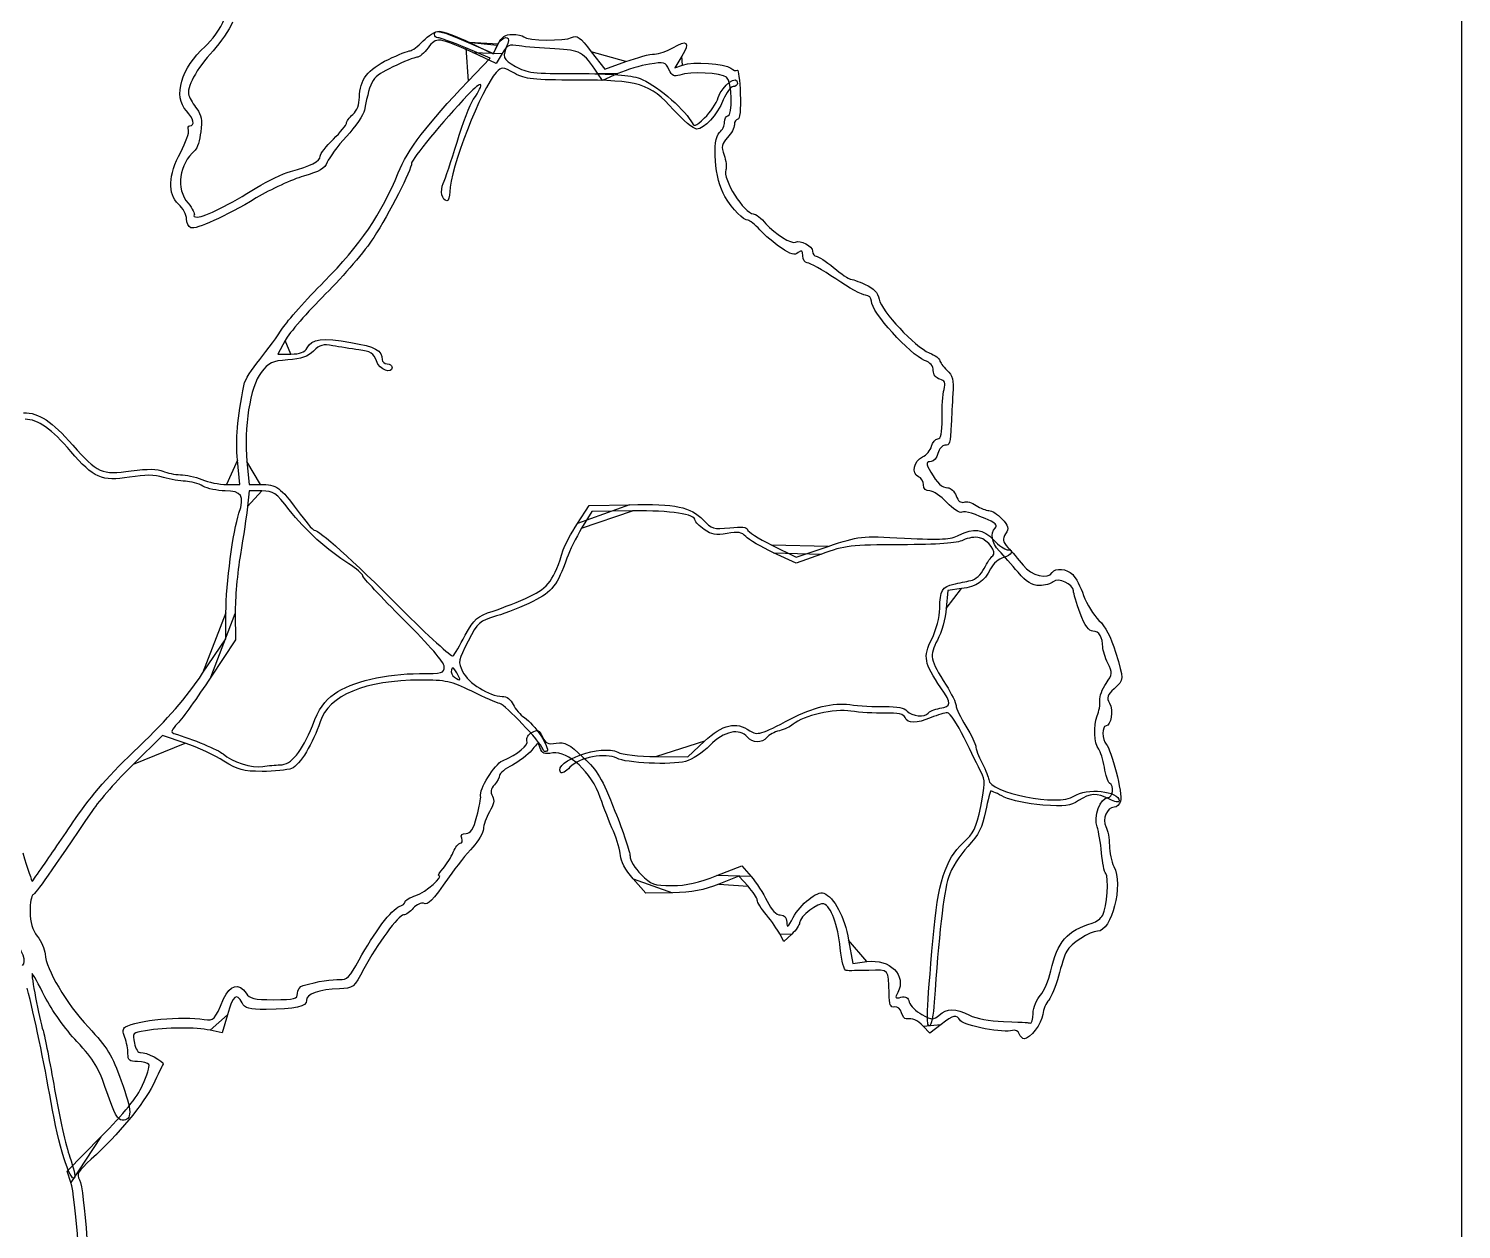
# Model space of a CAD drawing. Extents: x 0 to 210, y 0 to 297.
# Drawn here: x 152 to 209.9, y 122.6 to 171.1 of the extents above; entities that cross this region are included whole.
import ezdxf

# ---------------------------------------------------------------- set-up
doc = ezdxf.new("R2010")
doc.units = 0
doc.layers.get('0').update_dxf_attribs({"linetype": 'CONTINUOUS'})

msp = doc.modelspace()

# ---------------------------------------------------------------- linework, layer by layer
at = {"color": 7}
for points in [[(0.141111, 296.858883), (209.858887, 296.858883), (209.858887, 0.141106), (0.141111, 0.141106), (0.141111, 296.858883)], [(169.736792, 168.923907), (170.633141, 169.864415), (169.647183, 170.274871)], [(169.737003, 170.496601), (170.765263, 170.047689), (170.910514, 170.366508)], [(169.798414, 170.492782), (170.748945, 170.037245), (170.950459, 170.426932)], [(171.109513, 170.041947), (170.878064, 169.650126), (169.92511, 170.08363)], [(174.715995, 170.118293), (175.261786, 169.412895), (176.106878, 169.719651)], [(178.372814, 169.934848), (178.084931, 169.469039), (178.401432, 169.579311)], [(175.793867, 169.237498), (175.16205, 168.957596), (174.9645, 169.257187)], [(162.350299, 158.45839), (162.05005, 157.910439), (162.576151, 157.910439)], [(159.98497, 152.642444), (160.51385, 152.642444), (160.425071, 153.622107)], [(160.806671, 153.565318), (160.899349, 152.642444), (161.355583, 152.642444)], [(161.412267, 152.378978), (160.898032, 152.378978), (160.829956, 151.753404)], [(174.15477, 151.066681), (174.623489, 151.795653), (176.255356, 151.825615)], [(176.383566, 151.57179), (174.731589, 151.547741), (174.326164, 150.877073)], [(182.006334, 150.195197), (182.989961, 149.709053), (184.278157, 150.137657)], [(184.01535, 149.832719), (182.991159, 149.464631), (182.077531, 149.885742)], [(189.670569, 148.435384), (189.122236, 148.362198), (189.055912, 147.637849)], [(159.014315, 145.014743), (159.950715, 146.408549), (159.957036, 147.45119)], [(160.332275, 147.427234), (160.34347, 146.360623), (159.349636, 144.859087)], [(169.283968, 145.036355), (169.283968, 145.036355)], [(158.308918, 142.193126), (157.39147, 142.505636), (156.223239, 141.351432)], [(177.3516, 141.656185), (178.619264, 141.645913), (179.288536, 142.271487)], [(162.146441, 141.316189), (162.146507, 141.316189)], [(152.577747, 137.240157), (152.5778, 137.240104)], [(179.786493, 136.843977), (180.796052, 137.245017), (181.169118, 136.811052)], [(177.993426, 136.1525), (176.92422, 136.129769), (176.410946, 136.714358)], [(181.048362, 136.414214), (180.678865, 136.828068), (179.870755, 136.50165)], [(182.811955, 134.477976), (182.493966, 134.179241), (182.33079, 134.487946)], [(185.111, 134.242246), (185.27739, 133.292704), (185.846413, 133.370696)], [(160.018435, 131.227505), (159.804014, 130.48992), (159.31766, 130.6001)], [(188.845087, 130.826241), (188.387917, 130.47754), (188.124399, 130.760392)], [(153.697565, 124.452034), (153.541066, 124.906781), (154.903857, 126.287851)]]:
    msp.add_lwpolyline(points, close=True, dxfattribs=at)
for points in [[(159.116343, 170.326458), (159.381824, 170.559554), (159.737545, 171.063464), (159.906832, 171.446249)], [(160.226692, 171.31048), (160.093885, 171.002631), (159.739376, 170.484063), (159.438876, 170.158106)], [(167.918557, 170.553206), (168.126748, 170.77051), (168.421018, 170.948305), (168.572486, 170.948305)], [(169.92511, 170.08363), (168.55198, 170.708295), (168.454035, 170.718647), (168.125286, 170.273989)], [(168.379506, 170.817027), (168.379506, 171.033792), (168.656063, 170.968508), (169.737003, 170.496601)], [(168.520359, 170.685327), (168.442893, 170.685327), (168.379506, 170.744592), (168.379506, 170.817027)], [(168.572486, 170.948305), (168.723954, 170.948305), (169.275619, 170.743314), (169.798414, 170.492782)], [(170.910514, 170.366508), (171.079446, 170.737269), (171.493036, 170.821966), (171.341897, 170.454852)], [(170.950459, 170.426932), (171.10115, 170.718318), (171.24523, 170.816605), (171.521734, 170.816605)], [(171.521734, 170.816605), (171.725105, 170.816605), (171.934902, 170.773197), (171.987964, 170.720148)], [(171.987964, 170.720148), (172.141408, 170.566705), (173.646711, 170.543513), (173.921108, 170.690371)], [(173.921108, 170.690371), (174.132921, 170.803725), (174.251911, 170.718081), (174.715995, 170.118293)], [(158.361953, 167.730509), (157.816426, 168.311187), (158.157397, 169.484488), (159.116343, 170.326458)], [(159.438876, 170.158106), (158.763085, 169.425078), (158.348994, 168.658505), (158.461861, 168.349459)], [(166.51893, 169.808996), (166.926554, 170.001989), (167.323049, 170.159489), (167.400041, 170.159002)], [(167.400041, 170.159002), (167.477033, 170.159002), (167.710366, 170.335901), (167.918557, 170.553206)], [(168.125286, 170.273989), (167.971026, 170.065363), (167.768195, 169.894654), (167.674556, 169.894654)], [(169.647183, 170.274871), (169.104896, 170.500618), (168.597838, 170.685327), (168.520359, 170.685327)], [(171.802821, 170.35663), (171.392602, 170.425154), (171.315096, 170.389977), (171.109513, 170.041947)], [(171.341897, 170.454852), (171.11058, 169.892955), (171.135682, 169.81728), (171.649153, 169.528699)], [(173.245711, 170.234452), (172.706124, 170.259212), (172.05683, 170.314184), (171.802821, 170.35663)], [(174.9645, 169.257187), (174.395609, 170.119953), (174.277514, 170.187093), (173.245711, 170.234452)], [(177.272053, 170.026406), (177.448096, 170.026406), (177.781982, 170.141867), (178.014037, 170.282984)], [(178.014037, 170.282984), (178.584192, 170.62971), (178.720514, 170.497444), (178.372814, 169.934848)], [(165.350409, 168.281475), (165.350409, 168.970186), (165.692934, 169.41794), (166.51893, 169.808996)], [(167.674556, 169.894654), (167.580905, 169.894654), (167.141132, 169.718742), (166.697291, 169.503742)], [(177.066575, 169.618716), (176.71408, 169.562994), (176.141357, 169.391442), (175.793867, 169.237498)], [(176.106878, 169.719651), (176.571686, 169.888372), (177.09601, 170.026406), (177.272053, 170.026406)], [(177.854272, 169.397855), (177.717264, 169.698526), (177.664716, 169.713263), (177.066575, 169.618716)], [(178.401432, 169.579311), (178.834408, 169.730147), (180.116322, 169.650666), (180.347693, 169.458648)], [(166.697291, 169.503742), (165.854003, 169.095249), (165.812373, 169.03194), (165.554162, 167.765383)], [(170.876536, 169.279931), (170.282583, 168.660362), (168.989909, 165.346754), (168.997218, 164.462508)], [(169.946985, 168.183029), (170.443322, 168.898963), (170.326254, 169.004073), (169.731643, 168.376365)], [(171.618243, 169.247006), (171.123697, 169.512065), (171.10007, 169.513119), (170.876536, 169.279931)], [(174.115971, 168.973229), (172.355565, 168.973229), (172.070817, 169.004442), (171.618243, 169.247006)], [(171.649153, 169.528699), (172.12135, 169.263298), (172.348466, 169.236628), (174.135844, 169.236628)], [(174.135844, 169.236628), (175.555385, 169.236628), (176.265194, 169.180748), (176.686067, 169.035878)], [(176.686067, 169.035878), (177.249177, 168.842042), (178.426086, 167.858639), (178.736279, 167.322766)], [(178.293649, 169.178983), (178.058064, 169.095815), (177.972459, 169.138446), (177.854272, 169.397855)], [(180.182923, 169.090942), (179.968977, 169.2685), (178.713021, 169.327027), (178.293649, 169.178983)], [(179.844902, 168.271611), (180.009988, 168.77186), (180.627594, 169.221562), (180.627594, 168.841529)], [(180.232495, 167.524056), (180.437947, 167.524056), (180.393906, 168.915847), (180.182923, 169.090942)], [(180.347693, 169.458648), (180.451472, 169.372529), (180.571714, 169.331689), (180.614912, 169.367907)], [(180.614912, 169.367907), (180.658109, 169.404124), (180.71075, 168.974453), (180.731914, 168.413083)], [(166.915728, 165.228237), (167.284066, 166.137546), (168.100105, 167.20658), (169.736792, 168.923907)], [(178.039363, 167.775471), (177.070908, 168.845638), (176.652984, 168.973229), (174.115971, 168.973229)], [(180.444347, 168.709829), (180.343557, 168.709829), (180.164762, 168.469082), (180.047035, 168.174824)], [(180.627594, 168.841529), (180.627594, 168.769094), (180.545137, 168.709829), (180.444347, 168.709829)], [(180.731914, 168.413083), (180.756213, 167.768359), (180.719798, 167.392409), (180.633139, 167.392409)], [(158.461861, 168.349459), (158.508601, 168.221473), (158.653392, 167.977828), (158.783617, 167.80804)], [(165.08701, 167.589959), (165.253188, 167.740347), (165.350409, 167.995594), (165.350409, 168.281475)], [(169.731643, 168.376365), (168.737783, 167.327217), (167.457607, 165.774634), (167.457607, 165.618438)], [(169.293806, 166.470931), (169.527508, 167.231498), (169.821436, 168.001942), (169.946985, 168.183029)], [(180.047035, 168.174824), (179.798386, 167.553399), (179.288549, 166.997731), (178.967017, 166.997731)], [(179.292961, 167.447472), (179.516614, 167.658627), (179.764987, 168.029481), (179.844902, 168.271611)], [(158.506151, 167.128956), (158.719966, 167.128956), (158.649019, 167.424952), (158.361953, 167.730509)], [(158.783617, 167.80804), (158.966403, 167.56969), (159.002699, 167.359536), (158.942842, 166.886141)], [(164.82361, 167.224886), (164.82361, 167.294569), (164.94214, 167.458851), (165.08701, 167.589959)], [(165.554162, 167.765383), (165.514771, 167.572153), (165.187839, 167.091606), (164.827653, 166.697508)], [(178.967017, 166.997731), (178.843904, 166.997731), (178.426455, 167.34771), (178.039363, 167.775471)], [(178.736279, 167.322766), (178.881254, 167.072312), (178.900008, 167.076513), (179.292961, 167.447472)], [(179.895211, 166.858893), (180.008276, 166.952729), (180.100795, 167.140783), (180.100795, 167.276776)], [(180.100795, 167.276776), (180.100795, 167.412783), (180.16006, 167.524056), (180.232495, 167.524056)], [(180.633139, 167.392409), (180.557649, 167.392409), (180.495895, 167.292514), (180.495895, 167.170429)], [(158.130952, 166.068575), (158.339498, 166.46324), (158.480536, 166.863278), (158.444358, 166.957549)], [(158.444358, 166.957549), (158.40818, 167.05182), (158.435929, 167.128956), (158.506151, 167.128956)], [(158.942842, 166.886141), (158.900184, 166.548884), (158.797564, 166.213695), (158.714764, 166.14126)], [(164.827653, 166.697508), (164.467467, 166.303409), (164.117475, 165.835506), (164.049886, 165.657737)], [(164.29681, 166.586945), (164.58655, 166.868125), (164.82361, 167.155204), (164.82361, 167.224886)], [(180.107854, 164.277983), (179.70825, 164.934915), (179.571836, 166.590515), (179.895211, 166.858893)], [(180.495895, 167.170429), (180.495895, 167.04833), (180.370345, 166.814786), (180.216888, 166.651439)], [(158.714764, 166.14126), (158.052063, 165.561438), (157.925421, 164.599226), (158.432492, 163.996593)], [(163.770011, 165.899143), (163.770011, 165.996258), (164.007071, 166.305766), (164.29681, 166.586945)], [(168.738402, 164.800647), (168.810178, 164.95874), (169.060105, 165.710364), (169.293806, 166.470931)], [(180.216888, 166.651439), (179.9773, 166.396415), (179.957901, 166.296995), (180.079631, 165.947819)], [(158.042844, 163.966487), (157.59949, 164.383001), (157.630439, 165.121429), (158.130952, 166.068575)], [(162.563877, 165.281747), (163.384881, 165.499737), (163.770011, 165.696878), (163.770011, 165.899143)], [(164.049886, 165.657737), (163.954312, 165.406348), (163.741261, 165.281075), (163.09123, 165.094035)], [(167.457607, 165.618438), (167.457607, 165.359239), (166.549444, 163.575075), (165.926952, 162.611321)], [(180.079631, 165.947819), (180.157597, 165.724166), (180.188059, 165.454353), (180.147338, 165.348229)], [(163.09123, 165.094035), (162.631558, 164.961782), (161.77431, 164.565629), (161.186244, 164.213714)], [(161.201863, 164.633757), (161.636473, 164.906653), (162.249378, 165.198249), (162.563877, 165.281747)], [(163.939785, 160.851561), (165.361525, 162.278437), (166.250341, 163.585611), (166.915728, 165.228237)], [(180.147338, 165.348229), (180.009158, 164.988149), (180.89455, 163.573112), (181.258015, 163.573112)], [(158.813697, 163.441413), (159.087251, 163.441413), (160.140191, 163.967119), (161.201863, 164.633757)], [(168.883271, 164.100333), (168.683904, 164.100333), (168.601447, 164.498963), (168.738402, 164.800647)], [(168.997218, 164.462508), (168.998799, 164.263312), (168.947581, 164.100333), (168.883271, 164.100333)], [(158.370316, 163.363525), (158.370316, 163.525951), (158.222957, 163.797279), (158.042844, 163.966487)], [(158.432492, 163.996593), (158.611564, 163.78378), (158.720216, 163.571809), (158.673937, 163.525542)], [(161.186244, 164.213714), (159.915801, 163.453463), (158.763506, 162.930562), (158.534941, 163.01057)], [(181.050272, 163.30966), (180.853618, 163.30966), (180.435616, 163.739146), (180.107854, 164.277983)], [(158.534941, 163.01057), (158.444397, 163.04227), (158.370316, 163.2011), (158.370316, 163.363525)], [(158.673937, 163.525542), (158.627671, 163.479276), (158.690557, 163.441413), (158.813697, 163.441413)], [(181.523996, 162.92316), (181.328883, 163.135737), (181.1157, 163.30966), (181.050272, 163.30966)], [(181.258015, 163.573112), (181.355249, 163.573112), (181.586198, 163.393184), (181.771237, 163.173285)], [(182.385933, 162.193741), (182.106979, 162.382348), (181.71911, 162.710597), (181.523996, 162.92316)], [(181.771237, 163.173285), (182.120544, 162.758154), (182.803922, 162.335739), (182.969139, 162.432815)], [(165.926952, 162.611321), (165.590366, 162.090238), (164.715497, 161.065942), (163.982772, 160.335113)], [(183.077357, 162.003711), (182.93304, 161.883943), (182.783271, 161.925099), (182.385933, 162.193741)], [(182.969139, 162.432815), (183.14833, 162.538123), (183.656691, 162.264543), (183.656691, 162.062805)], [(183.261592, 161.877081), (183.261592, 162.101643), (183.225361, 162.126547), (183.077357, 162.003711)], [(183.656691, 162.062805), (183.656691, 161.951821), (183.720803, 161.861014), (183.799151, 161.861014)], [(183.441165, 161.597562), (183.342403, 161.597562), (183.261592, 161.723348), (183.261592, 161.877081)], [(184.593539, 160.942157), (184.058508, 161.302633), (183.53994, 161.597562), (183.441165, 161.597562)], [(183.799151, 161.861014), (183.877499, 161.861014), (184.194751, 161.653587), (184.504141, 161.400065)], [(184.504141, 161.400065), (184.81353, 161.146542), (185.114728, 160.939115), (185.173479, 160.939115)], [(185.796814, 160.283658), (185.670053, 160.28537), (185.128582, 160.581695), (184.593539, 160.942157)], [(185.173479, 160.939115), (185.232217, 160.939115), (185.502004, 160.841288), (185.77299, 160.721731)], [(162.248048, 158.952304), (162.438881, 159.254608), (163.200172, 160.109274), (163.939785, 160.851561)], [(163.982772, 160.335113), (163.25006, 159.604284), (162.515451, 158.759759), (162.350299, 158.45839)], [(185.77299, 160.721731), (186.135968, 160.561584), (186.285882, 160.403439), (186.342355, 160.121074)], [(186.027289, 160.047678), (186.027289, 160.180497), (185.928251, 160.281893), (185.796814, 160.283658)], [(188.179634, 157.654441), (187.586682, 157.879872), (186.027289, 159.613806), (186.027289, 160.047678)], [(186.342355, 160.121074), (186.437758, 159.644031), (187.785206, 158.201746), (188.364962, 157.956126)], [(161.322764, 157.692647), (161.640845, 158.083164), (162.057214, 158.65), (162.248048, 158.952304)], [(163.235099, 158.158694), (163.431911, 158.526413), (163.85235, 158.578421), (165.00716, 158.377882)], [(163.495008, 158.030536), (163.26963, 157.805159), (163.000133, 157.711823), (162.459505, 157.671891)], [(162.576151, 157.910439), (162.956751, 157.910439), (163.138984, 157.979095), (163.235099, 158.158694)], [(164.278715, 158.245958), (163.882706, 158.319723), (163.746845, 158.282373), (163.495008, 158.030536)], [(165.330825, 158.080806), (165.015641, 158.122568), (164.542193, 158.196887), (164.278715, 158.245958)], [(165.00716, 158.377882), (165.991221, 158.207001), (166.265697, 158.055349), (166.270293, 157.679965)], [(166.035143, 157.628404), (165.924924, 157.944563), (165.812096, 158.017037), (165.330825, 158.080806)], [(160.688484, 156.689265), (160.719262, 156.850611), (161.004695, 157.302144), (161.322764, 157.692647)], [(162.459505, 157.671891), (161.812358, 157.624098), (161.688666, 157.566268), (161.379434, 157.166941)], [(166.667408, 157.38364), (166.667408, 157.074145), (166.159863, 157.270628), (166.035143, 157.628404)], [(166.270293, 157.679965), (166.27161, 157.589421), (166.361206, 157.51534), (166.469858, 157.51534)], [(166.469858, 157.51534), (166.578511, 157.51534), (166.667408, 157.456075), (166.667408, 157.38364)], [(188.529587, 157.242392), (188.529587, 157.423203), (188.406434, 157.568204), (188.179634, 157.654441)], [(188.364962, 157.956126), (188.600375, 157.85639), (188.792986, 157.718619), (188.792986, 157.649977)], [(188.792986, 157.649977), (188.792986, 157.581335), (188.920972, 157.405937), (189.077406, 157.260211)], [(161.379434, 157.166941), (160.936857, 156.59539), (160.670533, 154.920813), (160.806671, 153.565318)], [(188.791722, 156.894862), (188.634077, 156.936084), (188.529587, 157.074619), (188.529587, 157.242392)], [(188.964763, 156.479165), (189.036131, 156.757236), (189.001704, 156.839943), (188.791722, 156.894862)], [(189.077406, 157.260211), (189.312951, 157.040759), (189.354515, 156.875858), (189.319338, 156.30025)], [(160.425071, 153.622107), (160.348093, 154.471637), (160.41572, 155.259795), (160.688484, 156.689265)], [(188.883741, 155.308893), (188.879263, 155.761611), (188.91577, 156.288226), (188.964763, 156.479165)], [(189.319338, 156.30025), (189.295988, 155.918018), (189.266764, 155.36821), (189.25441, 155.078471)], [(151.785322, 155.54075), (152.408882, 155.538116), (152.926923, 155.195789), (153.773372, 154.226886)], [(153.694918, 153.975063), (152.925093, 154.879788), (152.360943, 155.276429), (151.843982, 155.276429)], [(188.713203, 154.485769), (188.845337, 154.485769), (188.889694, 154.699899), (188.883741, 155.308893)], [(189.25441, 155.078471), (189.2203, 154.278315), (189.203232, 154.222422), (188.993052, 154.222422)], [(156.057298, 152.933251), (154.955444, 152.750675), (154.605385, 152.905041), (153.694918, 153.975063)], [(153.773372, 154.226886), (154.753363, 153.105119), (154.941997, 153.02203), (156.133855, 153.187195)], [(188.094345, 153.756612), (188.253346, 153.826413), (188.417457, 154.019024), (188.459022, 154.184637)], [(188.459022, 154.184637), (188.5006, 154.350263), (188.614968, 154.485769), (188.713203, 154.485769)], [(188.993052, 154.222422), (188.885769, 154.222422), (188.760812, 154.074259), (188.715363, 153.893172)], [(187.927705, 152.956536), (187.633264, 153.069521), (187.744379, 153.603011), (188.094345, 153.756612)], [(188.449461, 153.563922), (188.224162, 153.563922), (188.221659, 153.506949), (188.430812, 153.139203)], [(188.715363, 153.893172), (188.669913, 153.712085), (188.550264, 153.563922), (188.449461, 153.563922)], [(157.43368, 152.925744), (157.058822, 153.038045), (156.701705, 153.039981), (156.057298, 152.933251)], [(156.133855, 153.187195), (156.81336, 153.28136), (157.194131, 153.279042), (157.412818, 153.179424)], [(157.412818, 153.179424), (157.584081, 153.101392), (157.901122, 153.037544), (158.117347, 153.037544)], [(158.319691, 152.769416), (158.110788, 152.771919), (157.71208, 152.842325), (157.43368, 152.925744)], [(158.117347, 153.037544), (158.333572, 153.037544), (158.723232, 152.948647), (158.983274, 152.839994)], [(158.983274, 152.839994), (159.243315, 152.731342), (159.694084, 152.642444), (159.98497, 152.642444)], [(188.134487, 152.627878), (188.134487, 152.765004), (188.041428, 152.912903), (187.927705, 152.956536)], [(188.430812, 153.139203), (188.682793, 152.696165), (188.885308, 152.510323), (189.116086, 152.510323)], [(159.028763, 152.576528), (158.847675, 152.680044), (158.528593, 152.766848), (158.319691, 152.769416)], [(159.921872, 152.38364), (159.611745, 152.386274), (159.20985, 152.473012), (159.028763, 152.576528)], [(160.484362, 151.478415), (160.718775, 152.176793), (160.5937, 152.378083), (159.921872, 152.38364)], [(161.355583, 152.642444), (161.994604, 152.642444), (162.178168, 152.513615), (162.839143, 151.601238)], [(162.516452, 151.621704), (161.977444, 152.313576), (161.88208, 152.378978), (161.412267, 152.378978)], [(188.387193, 152.37857), (188.227046, 152.37857), (188.134487, 152.469891), (188.134487, 152.627878)], [(189.076721, 151.915434), (188.836461, 152.170155), (188.526176, 152.37857), (188.387193, 152.37857)], [(189.116086, 152.510323), (189.231705, 152.510323), (189.382212, 152.363293), (189.450524, 152.183588)], [(160.829956, 151.753404), (160.792514, 151.409338), (160.662684, 150.53518), (160.541441, 149.810831)], [(164.922385, 149.435894), (164.052402, 149.984135), (163.162018, 150.793062), (162.516452, 151.621704)], [(176.255356, 151.825615), (178.146, 151.860331), (178.720541, 151.740906), (179.232221, 151.206823)], [(189.681631, 151.516805), (189.589191, 151.481338), (189.316981, 151.660713), (189.076721, 151.915434)], [(189.450524, 152.183588), (189.531072, 151.971762), (189.643557, 151.88326), (189.77041, 151.931936)], [(189.77041, 151.931936), (189.878022, 151.973224), (190.100529, 151.912827), (190.264877, 151.797721)], [(190.264877, 151.797721), (190.429226, 151.682602), (190.6587, 151.588423), (190.774833, 151.588423)], [(159.957036, 147.45119), (159.96428, 148.633381), (160.242403, 150.757568), (160.484362, 151.478415)], [(162.839143, 151.601238), (163.158923, 151.159806), (163.467364, 150.798646), (163.524562, 150.798646)], [(173.585852, 150.008446), (173.640956, 150.189534), (173.89698, 150.665734), (174.15477, 151.066681)], [(178.915496, 151.192902), (178.915496, 151.44898), (177.943103, 151.594495), (176.383566, 151.57179)], [(179.280818, 150.820258), (179.079884, 150.963336), (178.915496, 151.131017), (178.915496, 151.192902)], [(179.232221, 151.206823), (179.575431, 150.848586), (179.653713, 150.825908), (180.312476, 150.893891)], [(190.86992, 151.153195), (190.181867, 151.473028), (189.840093, 151.577611), (189.681631, 151.516805)], [(190.774833, 151.588423), (190.890952, 151.588423), (191.127525, 151.437746), (191.300526, 151.253603)], [(191.034545, 150.879852), (191.125892, 150.971199), (191.073199, 151.0587), (190.86992, 151.153195)], [(191.300526, 151.253603), (191.571287, 150.965378), (191.591964, 150.881761), (191.44907, 150.652946)], [(163.524562, 150.798646), (163.733174, 150.798646), (165.021923, 149.633339), (167.007497, 147.649307)], [(174.326164, 150.877073), (174.103183, 150.508208), (173.834634, 149.961272), (173.729392, 149.661654)], [(180.198938, 150.661217), (179.751145, 150.579339), (179.576735, 150.609551), (179.280818, 150.820258)], [(180.957806, 150.534587), (180.792246, 150.717532), (180.643056, 150.742436), (180.198938, 150.661217)], [(180.312476, 150.893891), (180.780379, 150.942185), (181.022694, 150.918427), (181.022694, 150.824261)], [(182.077531, 149.885742), (181.57503, 150.117362), (181.07116, 150.409341), (180.957806, 150.534587)], [(181.022694, 150.824261), (181.022694, 150.74565), (181.465324, 150.462574), (182.006334, 150.195197)], [(184.278157, 150.137657), (185.559096, 150.563851), (185.576454, 150.565748), (187.366861, 150.476165)], [(187.366861, 150.476165), (188.868925, 150.401017), (189.233509, 150.420272), (189.566302, 150.592364)], [(189.566302, 150.592364), (190.157766, 150.898224), (190.541724, 150.846426), (190.966034, 150.403546)], [(190.396604, 150.491403), (190.228278, 150.534126), (189.931953, 150.489691), (189.738104, 150.392628)], [(190.930699, 149.760732), (191.124022, 149.885728), (190.746148, 150.40269), (190.396604, 150.491403)], [(191.196509, 149.955174), (190.879178, 150.308327), (190.817148, 150.662455), (191.034545, 150.879852)], [(191.44907, 150.652946), (191.308296, 150.427529), (191.323046, 150.34328), (191.546146, 150.098793)], [(172.224431, 148.117144), (172.986131, 148.475012), (173.216619, 148.795214), (173.585852, 150.008446)], [(187.212588, 150.208499), (185.175915, 150.201255), (184.975271, 150.177707), (184.01535, 149.832719)], [(189.738104, 150.392628), (189.488388, 150.267619), (188.752146, 150.213938), (187.212588, 150.208499)], [(190.966034, 150.403546), (191.174226, 150.186241), (191.422374, 150.008446), (191.517475, 150.008446)], [(191.953783, 149.093633), (191.700261, 149.386112), (191.359488, 149.77381), (191.196509, 149.955174)], [(191.517475, 150.008446), (191.817211, 150.008446), (191.704897, 149.777247), (191.363531, 149.691563)], [(191.546146, 150.098793), (191.690845, 149.940213), (191.965557, 149.617864), (192.156614, 149.382451)], [(160.541441, 149.810831), (160.420211, 149.086481), (160.326085, 148.013865), (160.332275, 147.427234)], [(165.482109, 148.957376), (165.482109, 149.026571), (165.230233, 149.2419), (164.922385, 149.435894)], [(173.729392, 149.661654), (173.348569, 148.577435), (173.137717, 148.30907), (172.360174, 147.918883)], [(190.58691, 149.25349), (190.706994, 149.48785), (190.861702, 149.716112), (190.930699, 149.760732)], [(191.363531, 149.691563), (191.183761, 149.646443), (190.950612, 149.443098), (190.84541, 149.239675)], [(192.156614, 149.382451), (192.506409, 148.951463), (193.153042, 148.789077), (193.336632, 149.086126)], [(167.128358, 147.194863), (166.222921, 148.095058), (165.482109, 148.888194), (165.482109, 148.957376)], [(189.354028, 148.615562), (189.5525, 148.657522), (189.861968, 148.722344), (190.041738, 148.759616)], [(190.84541, 149.239675), (190.57079, 148.708608), (190.293061, 148.518473), (189.670569, 148.435384)], [(190.041738, 148.759616), (190.238011, 148.800298), (190.455816, 148.99761), (190.58691, 149.25349)], [(192.816418, 148.560564), (192.511927, 148.561881), (192.30321, 148.690526), (191.953783, 149.093633)], [(193.336632, 149.086126), (193.462234, 149.289365), (193.923842, 149.242085), (194.164603, 149.001324)], [(194.192681, 148.344405), (194.192681, 148.617841), (193.561799, 148.902971), (193.373482, 148.714653)], [(194.164603, 149.001324), (194.283673, 148.882241), (194.480854, 148.501563), (194.602781, 148.155363)], [(188.790879, 147.638257), (188.798386, 148.360499), (188.88864, 148.517169), (189.354028, 148.615562)], [(193.373482, 148.714653), (193.288022, 148.629193), (193.037344, 148.559853), (192.816418, 148.560564)], [(194.465537, 147.444764), (194.315465, 147.845869), (194.192681, 148.250714), (194.192681, 148.344405)], [(194.602781, 148.155363), (194.724696, 147.809151), (195.002622, 147.358382), (195.220401, 147.153641)], [(167.007497, 147.649307), (168.124799, 146.53286), (169.081967, 145.662416), (169.134529, 145.714978)], [(170.750104, 147.527339), (171.148496, 147.657946), (171.811934, 147.923361), (172.224431, 148.117144)], [(172.360174, 147.918883), (171.945465, 147.710771), (171.280196, 147.445606), (170.881804, 147.329618)], [(188.467293, 146.397447), (188.653806, 146.778244), (188.787284, 147.290069), (188.790879, 147.638257)], [(189.055912, 147.637849), (189.019431, 147.239457), (188.857704, 146.66219), (188.696516, 146.355052)], [(168.774606, 145.280961), (168.774606, 145.460652), (168.195627, 146.13377), (167.128358, 147.194863)], [(169.627929, 146.550205), (169.992198, 147.227485), (170.086837, 147.309903), (170.750104, 147.527339)], [(170.881804, 147.329618), (170.192592, 147.12896), (170.137133, 147.079507), (169.73853, 146.310288)], [(194.978258, 146.715475), (194.807983, 146.715475), (194.659254, 146.927038), (194.465537, 147.444764)], [(195.220401, 147.153641), (195.484934, 146.904939), (195.707928, 146.478956), (195.892268, 145.870226)], [(169.134529, 145.714978), (169.18709, 145.767539), (169.409123, 146.143398), (169.627929, 146.550205)], [(195.37798, 146.066445), (195.37798, 146.469434), (195.226446, 146.715475), (194.978258, 146.715475)], [(169.73853, 146.310288), (169.337531, 145.536432), (169.32818, 145.483858), (169.51983, 145.081949)], [(188.839292, 144.426163), (188.156086, 145.429558), (188.110794, 145.669581), (188.467293, 146.397447)], [(188.696516, 146.355052), (188.364238, 145.721905), (188.394094, 145.566012), (189.043901, 144.541374)], [(195.584894, 145.419272), (195.471092, 145.647403), (195.37798, 145.938617), (195.37798, 146.066445)], [(195.892268, 145.870226), (196.235768, 144.735868), (196.237058, 144.768214), (195.833583, 144.394292)], [(167.779929, 145.003785), (168.70329, 145.003785), (168.774606, 145.023659), (168.774606, 145.280961)], [(169.283968, 145.036355), (169.173657, 145.242491), (169.107412, 145.277853), (169.065742, 145.15283)], [(195.509693, 144.608291), (195.775542, 144.981647), (195.779889, 145.028413), (195.584894, 145.419272)], [(156.433669, 142.050429), (157.651182, 143.213326), (158.320955, 143.982677), (159.014315, 145.014743)], [(159.349636, 144.859087), (158.803016, 144.033236), (158.201477, 143.19631), (158.012856, 142.999248)], [(167.818136, 144.74086), (165.583755, 144.74086), (164.104463, 144.126835), (163.763057, 143.057656)], [(164.346514, 144.186324), (165.018802, 144.667226), (166.43235, 145.003785), (167.779929, 145.003785)], [(169.88423, 144.288892), (169.043708, 144.696622), (168.84147, 144.74086), (167.818136, 144.74086)], [(169.065742, 145.15283), (169.03283, 145.054095), (169.087209, 144.921815), (169.186576, 144.858876)], [(169.186576, 144.858876), (169.449765, 144.692157), (169.45909, 144.709146), (169.283968, 145.036355)], [(169.51983, 145.081949), (169.735212, 144.630298), (170.610924, 144.081373), (171.115097, 144.081992)], [(163.450441, 142.897878), (163.728591, 143.606871), (163.918818, 143.880372), (164.346514, 144.186324)], [(171.018508, 143.795018), (170.907103, 143.818078), (170.396674, 144.040322), (169.88423, 144.288892)], [(188.790247, 143.601103), (189.276588, 143.698376), (189.281264, 143.777054), (188.839292, 144.426163)], [(189.043901, 144.541374), (189.268081, 144.187892), (189.451486, 143.813126), (189.451486, 143.708557)], [(195.256856, 143.916313), (195.240749, 144.078989), (195.354524, 144.39038), (195.509693, 144.608291)], [(195.833583, 144.394292), (195.551323, 144.132709), (195.522178, 144.040862), (195.647227, 143.8072)], [(172.755603, 141.962756), (172.64948, 142.26211), (171.239553, 143.749278), (171.018508, 143.795018)], [(171.115097, 144.081992), (171.306154, 144.081992), (171.468158, 143.964054), (171.56343, 143.754955)], [(171.56343, 143.754955), (171.645466, 143.574881), (171.851734, 143.336386), (172.021798, 143.224955)], [(182.770641, 143.174), (183.6399, 143.63599), (184.504167, 143.845722), (185.153829, 143.752294)], [(185.202058, 143.489158), (184.542505, 143.595492), (183.274209, 143.305753), (182.866492, 142.955602)], [(185.153829, 143.752294), (185.525579, 143.698837), (186.163467, 143.662067), (186.571368, 143.670601)], [(186.571368, 143.670601), (187.084128, 143.681268), (187.36345, 143.625322), (187.476475, 143.489132)], [(188.321527, 143.406845), (188.36051, 143.46993), (188.571428, 143.557339), (188.790247, 143.601103)], [(189.451486, 143.708557), (189.451486, 143.603987), (189.629281, 143.229485), (189.846585, 142.876319)], [(195.152115, 143.291279), (195.225827, 143.472366), (195.272963, 143.753624), (195.256856, 143.916313)], [(195.647227, 143.8072), (195.808665, 143.505541), (195.714987, 142.896232), (195.507164, 142.896232)], [(158.012856, 142.999248), (157.756963, 142.731897), (157.717019, 142.627011), (157.855462, 142.585947)], [(163.763057, 143.057656), (163.491637, 142.207652), (162.934191, 141.292799), (162.613357, 141.170819)], [(172.021798, 143.224955), (172.414922, 142.967376), (173.06066, 142.00066), (172.92439, 141.873714)], [(179.288536, 142.271487), (180.018733, 142.954009), (180.56829, 143.082047), (181.117241, 142.697536)], [(181.117241, 142.697536), (181.409325, 142.492954), (181.58392, 142.543276), (182.770641, 143.174)], [(182.866492, 142.955602), (182.75784, 142.862293), (182.5084, 142.745883), (182.312167, 142.696917)], [(186.573106, 143.405476), (186.164257, 143.395862), (185.547283, 143.433501), (185.202058, 143.489158)], [(187.392095, 143.225903), (187.336109, 143.3718), (187.123388, 143.418435), (186.573106, 143.405476)], [(188.443429, 143.225903), (187.842877, 142.974975), (187.488262, 142.974817), (187.392095, 143.225903)], [(187.476475, 143.489132), (187.653888, 143.275356), (188.206975, 143.221504), (188.321527, 143.406845)], [(189.099966, 143.423453), (188.998912, 143.423453), (188.70347, 143.334555), (188.443429, 143.225903)], [(189.778589, 142.402779), (189.506405, 142.964149), (189.201019, 143.423453), (189.099966, 143.423453)], [(195.209826, 141.947901), (195.020231, 142.182445), (194.989742, 142.892347), (195.152115, 143.291279)], [(157.855462, 142.585947), (158.607494, 142.362913), (159.654495, 141.925973), (159.840719, 141.757436)], [(162.146507, 141.316189), (162.597763, 141.316189), (163.040657, 141.853432), (163.450441, 142.897878)], [(172.116793, 142.298209), (172.077691, 142.400105), (172.167972, 142.545844), (172.320862, 142.627669)], [(172.320862, 142.627669), (172.555867, 142.753443), (172.616094, 142.728209), (172.742341, 142.451126)], [(172.742341, 142.451126), (172.864387, 142.183288), (172.960278, 142.138694), (173.301499, 142.191124)], [(181.022694, 142.436165), (180.705995, 142.817752), (180.065328, 142.677518), (179.50534, 142.104044)], [(181.802173, 142.423258), (181.601713, 142.181734), (181.228738, 142.18791), (181.022694, 142.436165)], [(182.312167, 142.696917), (182.115948, 142.647951), (181.886448, 142.524799), (181.802173, 142.423258)], [(190.464205, 141.017191), (190.359319, 141.217888), (190.050786, 141.841408), (189.778589, 142.402779)], [(189.846585, 142.876319), (190.06389, 142.523152), (190.241685, 142.158726), (190.241685, 142.06647)], [(195.507164, 142.896232), (195.337311, 142.896232), (195.340393, 142.328), (195.511247, 142.157198)], [(153.88666, 139.153032), (154.525483, 140.091999), (155.270127, 140.939093), (156.433669, 142.050429)], [(159.877726, 141.466933), (159.519476, 141.694457), (158.813512, 142.021244), (158.308918, 142.193126)], [(171.12911, 141.484528), (171.753565, 141.751615), (172.188912, 142.110273), (172.116793, 142.298209)], [(172.307771, 141.909378), (172.161742, 141.723734), (171.810802, 141.453763), (171.52791, 141.309446)], [(172.655406, 141.988148), (172.577782, 142.232715), (172.558699, 142.228382), (172.307771, 141.909378)], [(173.163386, 141.798487), (172.820703, 141.742883), (172.721493, 141.779917), (172.655406, 141.988148)], [(172.92439, 141.873714), (172.867667, 141.820863), (172.791702, 141.860939), (172.755603, 141.962756)], [(175.079869, 139.998795), (174.730469, 141.004455), (173.778582, 141.898316), (173.163386, 141.798487)], [(173.470391, 141.020259), (173.188606, 141.476178), (175.15881, 142.162914), (175.784793, 141.826961)], [(173.301499, 142.191124), (173.653283, 142.245174), (173.811902, 142.161939), (174.389077, 141.620495)], [(175.747021, 141.584225), (175.302323, 141.822219), (174.217854, 141.615595), (173.854402, 141.223617)], [(175.784793, 141.826961), (175.956002, 141.735074), (176.626105, 141.662033), (177.3516, 141.656185)], [(179.50534, 142.104044), (179.217049, 141.808812), (178.782598, 141.521733), (178.523781, 141.455462)], [(190.241685, 142.06647), (190.241685, 141.974227), (190.360215, 141.66626), (190.505085, 141.382105)], [(195.440393, 141.217691), (195.389688, 141.52517), (195.285935, 141.853762), (195.209826, 141.947901)], [(195.511247, 142.157198), (195.722467, 141.945978), (196.185261, 140.128243), (196.097891, 139.852977)], [(156.223239, 141.351432), (155.580702, 140.716612), (154.834622, 139.871257), (154.565283, 139.472865)], [(159.840719, 141.757436), (160.187063, 141.443991), (161.02881, 141.178958), (161.448735, 141.251116)], [(161.416626, 141.053263), (160.647657, 141.053263), (160.44206, 141.108525), (159.877726, 141.466933)], [(161.448735, 141.251116), (161.656992, 141.286912), (161.970951, 141.316189), (162.146441, 141.316189)], [(170.245154, 140.046128), (170.171099, 140.312755), (170.806366, 141.34648), (171.12911, 141.484528)], [(171.52791, 141.309446), (171.245019, 141.165116), (171.013556, 140.978827), (171.013556, 140.895461)], [(173.854402, 141.223617), (173.686181, 141.042214), (173.513378, 140.950696), (173.470391, 141.020259)], [(174.389077, 141.620495), (174.97551, 141.070358), (175.145205, 140.783805), (175.673151, 139.452241)], [(178.523781, 141.455462), (177.932567, 141.304059), (176.112831, 141.388453), (175.747021, 141.584225)], [(190.505085, 141.382105), (190.649955, 141.097949), (190.768485, 140.8009), (190.768485, 140.721999)], [(195.652838, 140.584346), (195.586711, 140.625226), (195.49111, 140.910224), (195.440393, 141.217691)], [(162.613357, 141.170819), (162.443306, 141.106167), (161.904772, 141.053263), (161.416626, 141.053263)], [(171.013556, 140.895461), (171.013556, 140.812095), (170.919325, 140.639765), (170.804167, 140.512504)], [(190.444463, 139.634619), (190.62941, 140.528927), (190.631806, 140.696502), (190.464205, 141.017191)], [(190.768485, 140.721999), (190.768485, 140.185072), (193.609409, 139.628574), (194.208459, 140.048169)], [(170.093343, 139.24156), (170.19412, 139.621844), (170.262433, 139.9839), (170.245154, 140.046128)], [(170.722961, 140.052055), (170.815809, 139.886152), (170.782897, 139.711044), (170.603601, 139.417011)], [(170.804167, 140.512504), (170.653252, 140.345759), (170.630573, 140.217154), (170.722961, 140.052055)], [(190.85671, 140.262656), (190.827038, 140.262656), (190.729936, 139.89225), (190.640933, 139.439532)], [(191.399301, 140.017786), (191.130554, 140.152463), (190.886395, 140.262656), (190.85671, 140.262656)], [(194.208459, 140.048169), (194.716649, 140.404115), (196.036479, 140.267924), (196.036479, 139.859536)], [(195.647925, 139.930022), (195.136008, 140.194738), (194.866023, 140.182411), (194.396447, 139.872877)], [(195.575912, 139.998782), (195.789055, 139.998782), (195.849979, 140.46251), (195.652838, 140.584346)], [(154.565283, 139.472865), (152.904561, 137.016452), (152.26413, 136.109408), (152.163077, 136.070623)], [(175.609, 138.637954), (175.456399, 138.988025), (175.218299, 139.600403), (175.079869, 139.998795)], [(189.726041, 138.155748), (190.169935, 138.558789), (190.260558, 138.745368), (190.444463, 139.634619)], [(192.947749, 139.694727), (192.321595, 139.740927), (191.688, 139.873127), (191.399301, 140.017786)], [(194.396447, 139.872877), (194.061798, 139.65228), (193.859718, 139.627428), (192.947749, 139.694727)], [(195.144055, 138.813483), (194.995023, 139.215062), (195.280549, 139.998782), (195.575912, 139.998782)], [(195.834742, 139.603735), (195.546582, 139.603735), (195.343949, 139.12332), (195.505097, 138.822189)], [(196.036479, 139.859536), (196.036479, 139.787799), (195.861622, 139.819512), (195.647925, 139.930022)], [(196.097891, 139.852977), (196.054377, 139.715891), (195.935966, 139.603735), (195.834742, 139.603735)], [(152.5778, 137.240104), (152.80115, 137.562427), (153.390138, 138.423243), (153.88666, 139.153032)], [(169.657522, 138.550136), (169.85116, 138.550136), (169.952872, 138.711495), (170.093343, 139.24156)], [(170.603601, 139.417011), (170.46745, 139.193727), (170.355821, 138.883627), (170.355544, 138.727891)], [(175.673151, 139.452241), (176.007747, 138.608361), (176.281499, 137.787541), (176.281499, 137.628197)], [(190.640933, 139.439532), (190.508825, 138.767533), (190.37623, 138.506385), (189.91877, 138.017134)], [(169.426152, 138.155036), (169.497862, 138.155036), (169.522424, 138.243934), (169.480728, 138.352586)], [(169.480728, 138.352586), (169.429589, 138.485867), (169.48705, 138.550136), (169.657522, 138.550136)], [(170.355544, 138.727891), (170.355544, 138.572156), (170.162446, 138.240931), (169.927032, 137.991847)], [(175.892062, 137.650205), (175.889033, 137.843395), (175.7616, 138.287882), (175.609, 138.637954)], [(195.326578, 137.762005), (195.293402, 138.159225), (195.211274, 138.632396), (195.144055, 138.813483)], [(195.505097, 138.822189), (195.580087, 138.682086), (195.641801, 138.341313), (195.642249, 138.064914)], [(151.748644, 137.758422), (151.944679, 137.114449), (152.120051, 136.602532), (152.13837, 136.620838)], [(168.726509, 137.134362), (168.870194, 137.297341), (169.057036, 137.593666), (169.141746, 137.792862)], [(169.927032, 137.991847), (169.691619, 137.74275), (169.261948, 137.201266), (168.972208, 136.788558)], [(169.141746, 137.792862), (169.226455, 137.992058), (169.354428, 138.155036), (169.426152, 138.155036)], [(188.522027, 134.336162), (188.711227, 136.538658), (189.01843, 137.51325), (189.726041, 138.155748)], [(189.91877, 138.017134), (189.594644, 137.670486), (189.267356, 137.143041), (189.142399, 136.765985)], [(195.494982, 136.931703), (195.435546, 136.991139), (195.359766, 137.364785), (195.326578, 137.762005)], [(195.642249, 138.064914), (195.642249, 137.788529), (195.723956, 137.407337), (195.822849, 137.217821)], [(152.13837, 136.620838), (152.156677, 136.639145), (152.354398, 136.917848), (152.577747, 137.240157)], [(176.410946, 136.714358), (176.096961, 137.071976), (175.895499, 137.435323), (175.892062, 137.650205)], [(176.281499, 137.628197), (176.281499, 137.468867), (176.482999, 137.136996), (176.729278, 136.890718)], [(195.822849, 137.217821), (196.213445, 136.469252), (195.740128, 134.59914), (195.160069, 134.59914)], [(151.741295, 133.216318), (152.104905, 133.482193), (151.096993, 134.948303), (149.135363, 137.006903)], [(167.634309, 136.040951), (168.017832, 136.167527), (168.790831, 136.838038), (168.553232, 136.838038)], [(168.972208, 136.788558), (168.268299, 135.785874), (168.138285, 135.652476), (167.939418, 135.728796)], [(168.553232, 136.838038), (168.504858, 136.838038), (168.582838, 136.971384), (168.726509, 137.134362)], [(176.729278, 136.890718), (177.140221, 136.479775), (177.242868, 136.442938), (177.977003, 136.442938)], [(177.977003, 136.442938), (178.55963, 136.442938), (179.051186, 136.55188), (179.786493, 136.843977)], [(181.169118, 136.811052), (181.374306, 136.572373), (181.667655, 136.125212), (181.820993, 135.817364)], [(189.142399, 136.765985), (188.947326, 136.177286), (188.739016, 134.345078), (188.57044, 131.735089)], [(195.371843, 135.246116), (195.540142, 135.560588), (195.630422, 136.796263), (195.494982, 136.931703)], [(152.163077, 136.070623), (152.100177, 136.046469), (152.048722, 135.743322), (152.048722, 135.396951)], [(167.194207, 135.783095), (167.194207, 135.845034), (167.392245, 135.961075), (167.634309, 136.040951)], [(179.870755, 136.50165), (179.271059, 136.259428), (178.786865, 136.169384), (177.993426, 136.1525)], [(181.417846, 135.856531), (181.417846, 135.935643), (181.251575, 136.186598), (181.048362, 136.414214)], [(182.870022, 135.148263), (183.159222, 135.695739), (183.840005, 136.238448), (184.108383, 136.135472)], [(184.108383, 136.135472), (184.521222, 135.97705), (184.948325, 135.170533), (185.111, 134.242246)], [(165.340255, 133.443118), (165.931245, 134.526995), (166.664708, 135.50243), (166.958965, 135.595831)], [(166.958965, 135.595831), (167.088347, 135.636895), (167.194207, 135.72117), (167.194207, 135.783095)], [(167.527711, 135.525649), (167.394299, 135.378224), (167.218071, 135.2576), (167.136115, 135.2576)], [(167.939418, 135.728796), (167.846398, 135.764486), (167.661136, 135.673073), (167.527711, 135.525649)], [(181.79273, 135.254676), (181.586541, 135.506605), (181.417846, 135.777432), (181.417846, 135.856531)], [(181.820993, 135.817364), (182.003265, 135.451422), (182.186908, 135.257639), (182.35144, 135.257639)], [(184.111082, 135.702864), (183.900363, 135.783728), (183.129945, 135.184388), (183.129945, 134.939597)], [(184.772071, 133.907676), (184.67431, 134.863356), (184.407012, 135.589299), (184.111082, 135.702864)], [(152.048722, 135.396951), (152.048722, 134.947157), (152.13168, 134.661724), (152.339028, 134.398126)], [(167.136115, 135.2576), (166.935918, 135.2576), (166.053002, 134.060514), (165.533393, 133.084552)], [(182.33079, 134.487946), (182.24105, 134.657733), (181.998919, 135.002761), (181.79273, 135.254676)], [(182.35144, 135.257639), (182.522887, 135.257639), (182.604949, 135.163197), (182.608914, 134.961315)], [(182.608914, 134.961315), (182.613787, 134.714786), (182.657643, 134.746209), (182.870022, 135.148263)], [(183.129945, 134.939597), (183.129945, 134.850015), (182.986853, 134.642285), (182.811955, 134.477976)], [(193.279013, 132.999724), (193.526464, 134.15352), (193.9407, 134.630893), (194.9501, 134.925505)], [(194.9501, 134.925505), (195.113145, 134.973089), (195.302938, 135.117366), (195.371843, 135.246116)], [(152.339028, 134.398126), (152.498688, 134.195151), (152.640147, 133.872789), (152.653369, 133.681784)], [(188.37667, 130.780265), (188.237476, 130.780265), (188.256468, 131.244771), (188.522027, 134.336162)], [(195.160069, 134.59914), (194.855171, 134.59914), (194.081908, 134.094018), (193.918021, 133.787803)], [(152.653369, 133.681784), (152.697002, 133.051587), (153.494484, 131.703126), (154.403108, 130.723173)], [(185.017151, 133.007916), (184.925514, 133.014369), (184.826134, 133.379178), (184.772071, 133.907676)], [(193.918021, 133.787803), (193.841201, 133.64425), (193.691129, 133.191979), (193.584544, 132.782748)], [(164.56021, 132.642962), (164.838492, 132.620455), (164.959247, 132.744332), (165.340255, 133.443118)], [(185.846413, 133.370696), (186.78106, 133.498801), (187.464964, 132.814501), (187.094374, 132.122037)], [(152.133234, 132.887871), (152.072836, 132.887871), (152.419207, 131.06932), (152.572216, 130.583124)], [(152.648944, 131.950932), (152.389443, 132.466247), (152.157361, 132.887871), (152.133234, 132.887871)], [(159.866756, 131.866368), (160.106344, 132.426118), (160.502774, 132.527106), (160.771481, 132.096842)], [(163.078586, 132.407391), (163.667074, 132.573082), (164.259526, 132.667274), (164.56021, 132.642962)], [(165.533393, 133.084552), (165.122187, 132.312198), (165.099758, 132.293931), (164.540152, 132.275678)], [(185.928567, 133.017266), (185.512066, 133.006204), (185.101926, 133.002029), (185.017151, 133.007916)], [(186.742327, 132.096842), (186.726892, 133.072725), (186.756498, 133.039247), (185.928567, 133.017266)], [(192.855704, 132.009683), (193.006079, 132.169738), (193.196569, 132.615266), (193.279013, 132.999724)], [(193.584544, 132.782748), (193.477946, 132.373517), (193.301139, 131.939685), (193.191631, 131.818679)], [(152.89517, 127.685726), (152.610396, 129.33503), (152.224239, 131.181489), (151.931167, 132.295222)], [(153.938549, 130.140059), (153.477323, 130.632972), (152.91507, 131.422486), (152.648944, 131.950932)], [(160.609267, 131.701703), (160.38348, 132.123591), (160.247118, 132.014148), (160.018435, 131.227505)], [(160.771481, 132.096842), (160.911439, 131.872742), (161.078605, 131.833443), (161.892036, 131.833443)], [(161.892036, 131.833443), (162.749205, 131.833443), (162.848112, 131.859769), (162.848112, 132.087966)], [(162.848112, 132.087966), (162.848112, 132.22795), (162.951825, 132.3717), (163.078586, 132.407391)], [(164.540152, 132.275678), (163.73544, 132.24943), (163.170078, 132.049114), (163.212249, 131.805167)], [(186.966257, 131.539238), (186.795653, 131.511371), (186.749768, 131.625633), (186.742327, 132.096842)], [(187.094374, 132.122037), (186.972051, 131.893471), (186.988738, 131.868448), (187.22265, 131.92961)], [(187.22265, 131.92961), (187.416222, 131.980235), (187.511059, 131.925395), (187.561184, 131.733654)], [(192.560367, 131.282147), (192.572483, 131.522236), (192.705342, 131.849615), (192.855704, 132.009683)], [(159.076873, 131.039767), (159.476951, 130.973627), (159.490858, 130.98818), (159.866756, 131.866368)], [(161.585189, 131.438303), (160.88502, 131.438303), (160.72748, 131.480829), (160.609267, 131.701703)], [(163.212249, 131.805167), (163.255315, 131.556004), (162.733309, 131.438303), (161.585189, 131.438303)], [(187.251229, 131.304984), (187.210626, 131.460271), (187.089975, 131.559441), (186.966257, 131.539238)], [(187.561184, 131.733654), (187.599483, 131.58719), (187.830063, 131.360061), (188.073602, 131.228914)], [(188.57044, 131.735089), (188.536527, 131.209936), (188.449329, 130.780265), (188.37667, 130.780265)], [(188.763828, 131.214401), (189.079078, 131.499702), (189.42699, 131.497845), (189.990981, 131.207816)], [(193.191631, 131.818679), (193.082122, 131.697673), (192.975037, 131.434655), (192.953662, 131.234182)], [(155.901154, 130.734473), (156.336501, 131.003536), (158.207838, 131.183438), (159.076873, 131.039767)], [(187.431776, 131.055057), (187.371207, 131.044389), (187.289962, 131.156861), (187.251229, 131.304984)], [(188.124399, 130.760392), (187.878107, 131.024753), (187.697125, 131.101758), (187.431776, 131.055057)], [(188.073602, 131.228914), (188.490735, 131.00426), (188.530693, 131.003431), (188.763828, 131.214401)], [(189.634575, 130.98249), (189.437196, 131.242268), (189.374178, 131.229796), (188.845087, 130.826241)], [(191.727036, 130.589287), (191.41359, 130.469019), (189.793379, 130.773469), (189.634575, 130.98249)], [(189.990981, 131.207816), (190.267893, 131.065435), (190.791624, 130.966581), (191.361134, 130.949183)], [(191.361134, 130.949183), (192.396045, 130.917562), (192.316459, 130.922764), (192.443641, 130.878566)], [(192.953662, 131.234182), (192.915364, 130.874997), (192.437161, 130.253044), (192.199285, 130.253044)], [(192.443641, 130.878566), (192.495768, 130.860457), (192.54829, 131.042071), (192.560367, 131.282147)], [(152.572216, 130.583124), (152.640595, 130.365819), (152.849128, 129.29905), (153.035602, 128.212526)], [(154.403108, 130.723173), (155.177358, 129.888156), (155.35568, 129.597403), (155.729655, 128.56024)], [(155.873049, 130.305658), (155.783954, 130.539992), (155.792291, 130.667201), (155.901154, 130.734473)], [(155.999718, 129.651821), (155.999718, 129.828194), (155.942719, 130.122424), (155.873049, 130.305658)], [(156.710292, 130.581951), (156.184045, 130.494766), (156.172074, 130.481306), (156.260445, 130.076369)], [(159.31766, 130.6001), (158.768195, 130.724582), (157.518626, 130.71589), (156.710292, 130.581951)], [(191.998561, 130.458167), (191.954942, 130.571837), (191.833884, 130.630298), (191.727036, 130.589287)], [(192.199285, 130.253044), (192.132171, 130.253044), (192.041851, 130.345353), (191.998561, 130.458167)], [(155.14579, 128.113751), (154.810166, 129.106794), (154.643249, 129.386959), (153.938549, 130.140059)], [(156.387048, 129.331145), (156.064462, 129.331145), (155.999718, 129.384747), (155.999718, 129.651821)], [(156.260445, 130.076369), (156.310372, 129.847567), (156.422106, 129.675764), (156.508725, 129.69461)], [(156.508725, 129.69461), (156.713716, 129.739178), (157.479643, 129.343117), (157.417626, 129.2246)], [(156.847115, 129.213445), (156.807104, 129.278175), (156.600072, 129.331145), (156.387048, 129.331145)], [(156.59325, 128.382326), (156.772889, 128.7747), (156.887125, 129.148701), (156.847115, 129.213445)], [(157.417626, 129.2246), (157.39143, 129.174528), (157.209184, 128.800816), (157.012648, 128.394153)], [(155.729655, 128.56024), (156.173733, 127.328701), (156.183374, 126.961377), (155.771627, 126.961377)], [(153.035602, 128.212526), (153.222089, 127.126002), (153.499133, 125.894319), (153.651259, 125.475461)], [(157.012648, 128.394153), (156.643388, 127.630044), (155.606607, 126.380923), (154.521058, 125.392226)], [(154.903857, 126.287851), (155.852162, 127.248878), (156.365976, 127.885897), (156.59325, 128.382326)], [(155.771627, 126.961377), (155.591949, 126.961377), (155.441838, 127.237789), (155.14579, 128.113751)], [(153.847637, 124.633701), (153.664548, 124.450599), (153.19268, 125.962592), (152.89517, 127.685726)], [(153.651259, 125.475461), (153.803373, 125.056602), (153.891757, 124.677807), (153.847637, 124.633701)], [(154.521058, 125.392226), (153.979745, 124.899221), (153.917175, 124.790029), (154.042145, 124.556525)], [(154.156302, 118.397475), (154.156302, 120.250268), (153.876848, 123.931109), (153.697565, 124.452034)], [(154.042145, 124.556525), (154.247201, 124.173357), (154.488936, 120.647541), (154.46423, 118.400017)]]:
    msp.add_open_spline(points, degree=3, dxfattribs=at)

doc.saveas('drawing.dxf')
